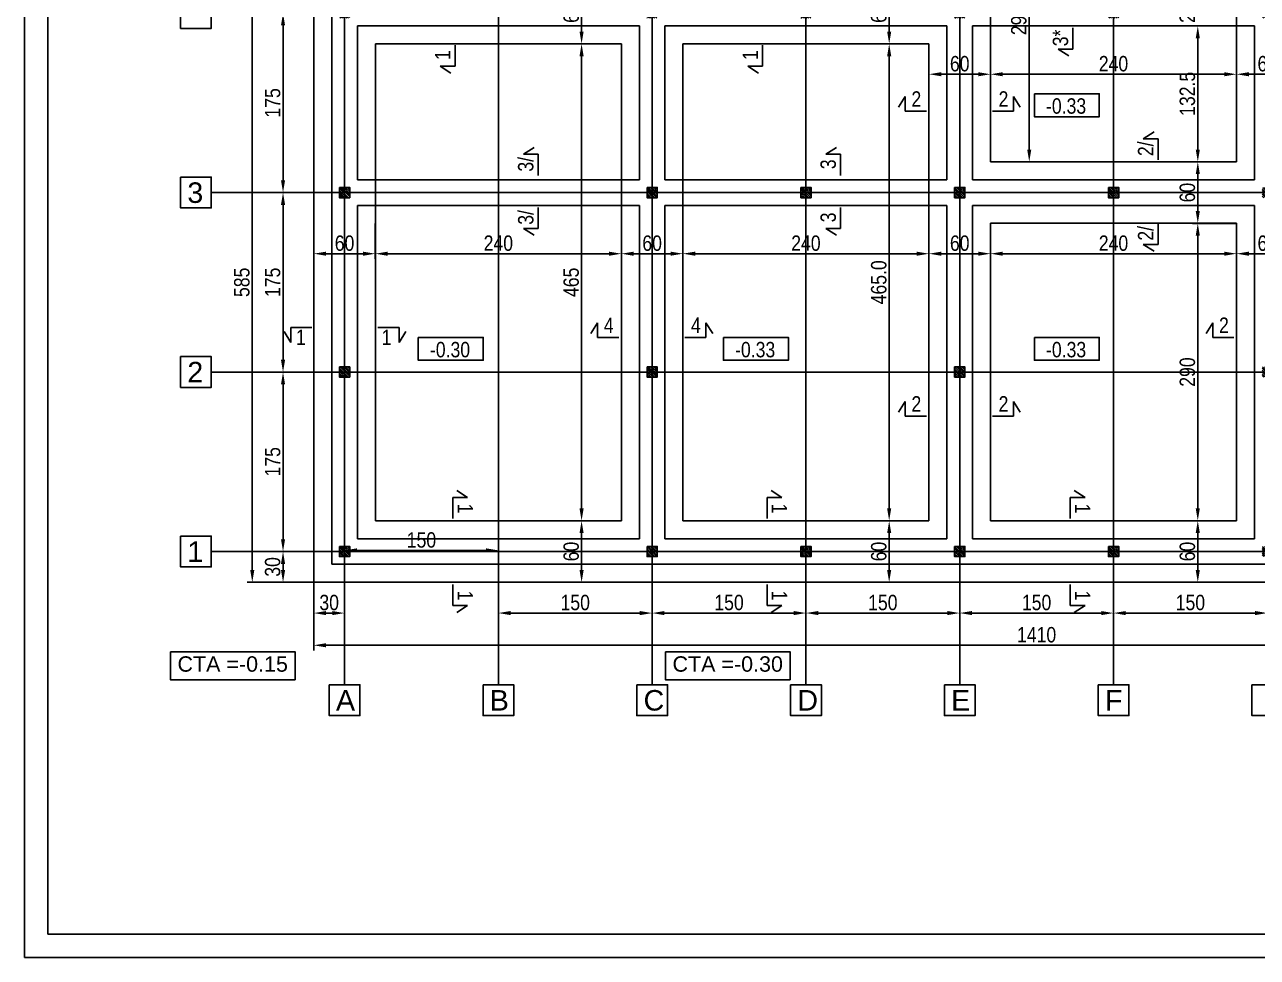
# Model space of a CAD drawing. Header units: millimetres. Extents: x 10453 to 58457, y -15634 to -5634.
# Drawn here: x 43696 to 44898, y -7891 to -6981 of the extents above; entities that cross this region are included whole.
import ezdxf

# ---------------------------------------------------------------- set-up
doc = ezdxf.new("R2010")
doc.units = ezdxf.units.MM
doc.header["$MEASUREMENT"] = 0
doc.layers.get('Defpoints').update_dxf_attribs({"color": 210, "lineweight": 0})
doc.styles.add('1pe200', font='arial.ttf', dxfattribs={"height": 55})
doc.styles.add('NICU', font='ARIALN.TTF')
doc.dimstyles.new('1-50', dxfattribs={"dimtxt": 15, "dimasz": 12, "dimexe": 5, "dimexo": 0, "dimgap": 2.5, "dimtad": 1, "dimdec": 0, "dimzin": 1, "dimdsep": 46, "dimtxsty": 'NICU', "dimcen": 2.5, "dimclrd": 256, "dimclre": 256, "dimclrt": 256, "dimadec": 0, "dimazin": 0, "dimtfac": 1, "dimtdec": 0, "dimtofl": 0, "dimtmove": 1, "dimatfit": 3, "dimfxl": 5, "dimtolj": 1, "dimtzin": 3, "dimlwd": -1, "dimlwe": -1, "dimarcsym": 0})

# ---------------------------------------------------------------- blocks, each defined once
blk = doc.blocks.new('*D53')
at = {"ltscale": 10, "transparency": 16777216}
for p, q in [((43978, -7525), (43978, -7560)), ((44008, -7525), (44008, -7560)), ((43990, -7555), (43996, -7555))]:
    blk.add_line(p, q, dxfattribs=at)
for points in [[(43990, -7553), (43990, -7557), (43978, -7555)], [(43996, -7553), (43996, -7557), (44008, -7555)]]:
    blk.add_solid(points, dxfattribs=at)
at = {"layer": 'Defpoints', "color": 0, "ltscale": 10, "transparency": 16777216}
for p in [(43978, -7525), (44008, -7525), (44008, -7555)]:
    blk.add_point(p, dxfattribs=at)
at = {"ltscale": 10, "transparency": 16777216, "insert": (43993, -7544.8), "char_height": 15, "attachment_point": 5, "style": 'NICU'}
blk.add_mtext('\\A1;30', dxfattribs=at)
blk = doc.blocks.new('*D54')
at = {"ltscale": 10, "transparency": 16777216}
for p, q in [((44008, -7463.9), (44008, -7498.9)), ((44158, -7525), (44158, -7488.9)), ((44020, -7493.9), (44146, -7493.9))]:
    blk.add_line(p, q, dxfattribs=at)
for points in [[(44020, -7491.9), (44020, -7495.9), (44008, -7493.9)], [(44146, -7491.9), (44146, -7495.9), (44158, -7493.9)]]:
    blk.add_solid(points, dxfattribs=at)
at = {"layer": 'Defpoints', "color": 0, "ltscale": 10, "transparency": 16777216}
for p in [(44008, -7463.9), (44158, -7493.9), (44158, -7525)]:
    blk.add_point(p, dxfattribs=at)
at = {"ltscale": 10, "transparency": 16777216, "insert": (44083, -7483.8), "char_height": 15, "attachment_point": 5, "style": 'NICU'}
blk.add_mtext('\\A1;150', dxfattribs=at)
blk = doc.blocks.new('*D55')
at = {"ltscale": 10, "transparency": 16777216}
for p, q in [((44158, -7525), (44158, -7560)), ((44308, -7525), (44308, -7560)), ((44170, -7555), (44296, -7555))]:
    blk.add_line(p, q, dxfattribs=at)
for points in [[(44170, -7553), (44170, -7557), (44158, -7555)], [(44296, -7553), (44296, -7557), (44308, -7555)]]:
    blk.add_solid(points, dxfattribs=at)
at = {"layer": 'Defpoints', "color": 0, "ltscale": 10, "transparency": 16777216}
for p in [(44158, -7525), (44308, -7525), (44308, -7555)]:
    blk.add_point(p, dxfattribs=at)
at = {"ltscale": 10, "transparency": 16777216, "insert": (44233, -7544.8), "char_height": 15, "attachment_point": 5, "style": 'NICU'}
blk.add_mtext('\\A1;150', dxfattribs=at)
blk = doc.blocks.new('*D56')
at = {"ltscale": 10, "transparency": 16777216}
for p, q in [((44308, -7525), (44308, -7560)), ((44458, -7525), (44458, -7560)), ((44320, -7555), (44446, -7555))]:
    blk.add_line(p, q, dxfattribs=at)
for points in [[(44320, -7553), (44320, -7557), (44308, -7555)], [(44446, -7553), (44446, -7557), (44458, -7555)]]:
    blk.add_solid(points, dxfattribs=at)
at = {"layer": 'Defpoints', "color": 0, "ltscale": 10, "transparency": 16777216}
for p in [(44308, -7525), (44458, -7525), (44458, -7555)]:
    blk.add_point(p, dxfattribs=at)
at = {"ltscale": 10, "transparency": 16777216, "insert": (44383, -7544.8), "char_height": 15, "attachment_point": 5, "style": 'NICU'}
blk.add_mtext('\\A1;150', dxfattribs=at)
blk = doc.blocks.new('*D57')
at = {"ltscale": 10, "transparency": 16777216}
for p, q in [((44458, -7525), (44458, -7560)), ((44608, -7525), (44608, -7560)), ((44470, -7555), (44596, -7555))]:
    blk.add_line(p, q, dxfattribs=at)
for points in [[(44470, -7553), (44470, -7557), (44458, -7555)], [(44596, -7553), (44596, -7557), (44608, -7555)]]:
    blk.add_solid(points, dxfattribs=at)
at = {"layer": 'Defpoints', "color": 0, "ltscale": 10, "transparency": 16777216}
for p in [(44458, -7525), (44608, -7525), (44608, -7555)]:
    blk.add_point(p, dxfattribs=at)
at = {"ltscale": 10, "transparency": 16777216, "insert": (44533, -7544.8), "char_height": 15, "attachment_point": 5, "style": 'NICU'}
blk.add_mtext('\\A1;150', dxfattribs=at)
blk = doc.blocks.new('*D58')
at = {"ltscale": 10, "transparency": 16777216}
for p, q in [((44608, -7525), (44608, -7560)), ((44758, -7525), (44758, -7560)), ((44620, -7555), (44746, -7555))]:
    blk.add_line(p, q, dxfattribs=at)
for points in [[(44620, -7553), (44620, -7557), (44608, -7555)], [(44746, -7553), (44746, -7557), (44758, -7555)]]:
    blk.add_solid(points, dxfattribs=at)
at = {"layer": 'Defpoints', "color": 0, "ltscale": 10, "transparency": 16777216}
for p in [(44608, -7525), (44758, -7525), (44758, -7555)]:
    blk.add_point(p, dxfattribs=at)
at = {"ltscale": 10, "transparency": 16777216, "insert": (44683, -7544.8), "char_height": 15, "attachment_point": 5, "style": 'NICU'}
blk.add_mtext('\\A1;150', dxfattribs=at)
blk = doc.blocks.new('*D59')
at = {"ltscale": 10, "transparency": 16777216}
for p, q in [((44758, -7525), (44758, -7560)), ((44908, -7525), (44908, -7560)), ((44770, -7555), (44896, -7555))]:
    blk.add_line(p, q, dxfattribs=at)
for points in [[(44770, -7553), (44770, -7557), (44758, -7555)], [(44896, -7553), (44896, -7557), (44908, -7555)]]:
    blk.add_solid(points, dxfattribs=at)
at = {"layer": 'Defpoints', "color": 0, "ltscale": 10, "transparency": 16777216}
for p in [(44758, -7525), (44908, -7525), (44908, -7555)]:
    blk.add_point(p, dxfattribs=at)
at = {"ltscale": 10, "transparency": 16777216, "insert": (44833, -7544.8), "char_height": 15, "attachment_point": 5, "style": 'NICU'}
blk.add_mtext('\\A1;150', dxfattribs=at)
blk = doc.blocks.new('*D64')
at = {"ltscale": 10, "transparency": 16777216}
for p, q in [((43978, -7525), (43978, -7591.4)), ((45388, -7525), (45388, -7591.4)), ((43990, -7586.4), (45376, -7586.4))]:
    blk.add_line(p, q, dxfattribs=at)
for points in [[(43990, -7584.4), (43990, -7588.4), (43978, -7586.4)], [(45376, -7584.4), (45376, -7588.4), (45388, -7586.4)]]:
    blk.add_solid(points, dxfattribs=at)
at = {"layer": 'Defpoints', "color": 0, "ltscale": 10, "transparency": 16777216}
for p in [(43978, -7525), (45388, -7525), (45388, -7586.4)]:
    blk.add_point(p, dxfattribs=at)
at = {"ltscale": 10, "transparency": 16777216, "insert": (44683, -7576.2), "char_height": 15, "attachment_point": 5, "style": 'NICU'}
blk.add_mtext('\\A1;1410', dxfattribs=at)
blk = doc.blocks.new('*D85')
at = {"ltscale": 10, "transparency": 16777216}
for p, q in [((44004.9, -7495), (43943, -7495)), ((43948, -7513), (43948, -7507)), ((43978, -7525), (43943, -7525))]:
    blk.add_line(p, q, dxfattribs=at)
for points in [[(43946, -7507), (43950, -7507), (43948, -7495)], [(43946, -7513), (43950, -7513), (43948, -7525)]]:
    blk.add_solid(points, dxfattribs=at)
at = {"layer": 'Defpoints', "color": 0, "ltscale": 10, "transparency": 16777216}
for p in [(43948, -7495), (44004.9, -7495), (43978, -7525)]:
    blk.add_point(p, dxfattribs=at)
at = {"ltscale": 10, "transparency": 16777216, "insert": (43937.9, -7510), "char_height": 15, "attachment_point": 5, "rotation": 90, "style": 'NICU'}
blk.add_mtext('\\A1;30', dxfattribs=at)
blk = doc.blocks.new('*D86')
at = {"ltscale": 10, "transparency": 16777216}
for p, q in [((43978, -7320), (43943, -7320)), ((43948, -7483), (43948, -7332)), ((44004.9, -7495), (43943, -7495))]:
    blk.add_line(p, q, dxfattribs=at)
for points in [[(43946, -7332), (43950, -7332), (43948, -7320)], [(43946, -7483), (43950, -7483), (43948, -7495)]]:
    blk.add_solid(points, dxfattribs=at)
at = {"layer": 'Defpoints', "color": 0, "ltscale": 10, "transparency": 16777216}
for p in [(43948, -7320), (43978, -7320), (44004.9, -7495)]:
    blk.add_point(p, dxfattribs=at)
at = {"ltscale": 10, "transparency": 16777216, "insert": (43937.9, -7407.5), "char_height": 15, "attachment_point": 5, "rotation": 90, "style": 'NICU'}
blk.add_mtext('\\A1;175', dxfattribs=at)
blk = doc.blocks.new('*D87')
at = {"ltscale": 10, "transparency": 16777216}
for p, q in [((43978, -7145), (43943, -7145)), ((43948, -7308), (43948, -7157)), ((43978, -7320), (43943, -7320))]:
    blk.add_line(p, q, dxfattribs=at)
for points in [[(43946, -7157), (43950, -7157), (43948, -7145)], [(43946, -7308), (43950, -7308), (43948, -7320)]]:
    blk.add_solid(points, dxfattribs=at)
at = {"layer": 'Defpoints', "color": 0, "ltscale": 10, "transparency": 16777216}
for p in [(43948, -7145), (43978, -7145), (43978, -7320)]:
    blk.add_point(p, dxfattribs=at)
at = {"ltscale": 10, "transparency": 16777216, "insert": (43937.9, -7232.5), "char_height": 15, "attachment_point": 5, "rotation": 90, "style": 'NICU'}
blk.add_mtext('\\A1;175', dxfattribs=at)
blk = doc.blocks.new('*D88')
at = {"ltscale": 10, "transparency": 16777216}
for p, q in [((43978, -6970), (43943, -6970)), ((43948, -7133), (43948, -6982)), ((43978, -7145), (43943, -7145))]:
    blk.add_line(p, q, dxfattribs=at)
for points in [[(43946, -6982), (43950, -6982), (43948, -6970)], [(43946, -7133), (43950, -7133), (43948, -7145)]]:
    blk.add_solid(points, dxfattribs=at)
at = {"layer": 'Defpoints', "color": 0, "ltscale": 10, "transparency": 16777216}
for p in [(43948, -6970), (43978, -6970), (43978, -7145)]:
    blk.add_point(p, dxfattribs=at)
at = {"ltscale": 10, "transparency": 16777216, "insert": (43937.9, -7057.5), "char_height": 15, "attachment_point": 5, "rotation": 90, "style": 'NICU'}
blk.add_mtext('\\A1;175', dxfattribs=at)
blk = doc.blocks.new('*D90')
at = {"ltscale": 10, "transparency": 16777216}
for p, q in [((43978, -6940), (43913, -6940)), ((43918, -7513), (43918, -6952)), ((43978, -7525), (43913, -7525))]:
    blk.add_line(p, q, dxfattribs=at)
for points in [[(43916, -6952), (43920, -6952), (43918, -6940)], [(43916, -7513), (43920, -7513), (43918, -7525)]]:
    blk.add_solid(points, dxfattribs=at)
at = {"layer": 'Defpoints', "color": 0, "ltscale": 10, "transparency": 16777216}
for p in [(43918, -6940), (43978, -6940), (43978, -7525)]:
    blk.add_point(p, dxfattribs=at)
at = {"ltscale": 10, "transparency": 16777216, "insert": (43907.9, -7232.5), "char_height": 15, "attachment_point": 5, "rotation": 90, "style": 'NICU'}
blk.add_mtext('\\A1;585', dxfattribs=at)
blk = doc.blocks.new('*D93')
at = {"ltscale": 10, "transparency": 16777216}
for p, q in [((44578, -7000), (44578, -7034.6)), ((44638, -7000), (44638, -7034.6)), ((44590, -7029.6), (44626, -7029.6))]:
    blk.add_line(p, q, dxfattribs=at)
for points in [[(44590, -7027.6), (44590, -7031.6), (44578, -7029.6)], [(44626, -7027.6), (44626, -7031.6), (44638, -7029.6)]]:
    blk.add_solid(points, dxfattribs=at)
at = {"layer": 'Defpoints', "color": 0, "ltscale": 10, "transparency": 16777216}
for p in [(44578, -7000), (44638, -7000), (44638, -7029.6)]:
    blk.add_point(p, dxfattribs=at)
at = {"ltscale": 10, "transparency": 16777216, "insert": (44608, -7019.4), "char_height": 15, "attachment_point": 5, "style": 'NICU'}
blk.add_mtext('\\A1;60', dxfattribs=at)
blk = doc.blocks.new('*D94')
at = {"ltscale": 10, "transparency": 16777216}
for p, q in [((44638, -7000), (44638, -7034.6)), ((44878, -7000), (44878, -7034.6)), ((44650, -7029.6), (44866, -7029.6))]:
    blk.add_line(p, q, dxfattribs=at)
for points in [[(44650, -7027.6), (44650, -7031.6), (44638, -7029.6)], [(44866, -7027.6), (44866, -7031.6), (44878, -7029.6)]]:
    blk.add_solid(points, dxfattribs=at)
at = {"layer": 'Defpoints', "color": 0, "ltscale": 10, "transparency": 16777216}
for p in [(44638, -7000), (44878, -7000), (44878, -7029.6)]:
    blk.add_point(p, dxfattribs=at)
at = {"ltscale": 10, "transparency": 16777216, "insert": (44758, -7019.4), "char_height": 15, "attachment_point": 5, "style": 'NICU'}
blk.add_mtext('\\A1;240', dxfattribs=at)
blk = doc.blocks.new('*D95')
at = {"ltscale": 10, "transparency": 16777216}
for p, q in [((44878, -7000), (44878, -7034.6)), ((44938, -7000), (44938, -7034.6)), ((44890, -7029.6), (44926, -7029.6))]:
    blk.add_line(p, q, dxfattribs=at)
for points in [[(44890, -7027.6), (44890, -7031.6), (44878, -7029.6)], [(44926, -7027.6), (44926, -7031.6), (44938, -7029.6)]]:
    blk.add_solid(points, dxfattribs=at)
at = {"layer": 'Defpoints', "color": 0, "ltscale": 10, "transparency": 16777216}
for p in [(44878, -7000), (44938, -7000), (44938, -7029.6)]:
    blk.add_point(p, dxfattribs=at)
at = {"ltscale": 10, "transparency": 16777216, "insert": (44908, -7019.4), "char_height": 15, "attachment_point": 5, "style": 'NICU'}
blk.add_mtext('\\A1;60', dxfattribs=at)
blk = doc.blocks.new('*D97')
at = {"ltscale": 10, "transparency": 16777216}
for p, q in [((44038, -7175), (44038, -7209.6)), ((44278, -7175), (44278, -7209.6)), ((44050, -7204.6), (44266, -7204.6))]:
    blk.add_line(p, q, dxfattribs=at)
for points in [[(44050, -7202.6), (44050, -7206.6), (44038, -7204.6)], [(44266, -7202.6), (44266, -7206.6), (44278, -7204.6)]]:
    blk.add_solid(points, dxfattribs=at)
at = {"layer": 'Defpoints', "color": 0, "ltscale": 10, "transparency": 16777216}
for p in [(44038, -7175), (44278, -7175), (44278, -7204.6)]:
    blk.add_point(p, dxfattribs=at)
at = {"ltscale": 10, "transparency": 16777216, "insert": (44158, -7194.4), "char_height": 15, "attachment_point": 5, "style": 'NICU'}
blk.add_mtext('\\A1;240', dxfattribs=at)
blk = doc.blocks.new('*D98')
at = {"ltscale": 10, "transparency": 16777216}
for p, q in [((44278, -7175), (44278, -7209.6)), ((44338, -7175), (44338, -7209.6)), ((44290, -7204.6), (44326, -7204.6))]:
    blk.add_line(p, q, dxfattribs=at)
for points in [[(44290, -7202.6), (44290, -7206.6), (44278, -7204.6)], [(44326, -7202.6), (44326, -7206.6), (44338, -7204.6)]]:
    blk.add_solid(points, dxfattribs=at)
at = {"layer": 'Defpoints', "color": 0, "ltscale": 10, "transparency": 16777216}
for p in [(44278, -7175), (44338, -7175), (44338, -7204.6)]:
    blk.add_point(p, dxfattribs=at)
at = {"ltscale": 10, "transparency": 16777216, "insert": (44308, -7194.4), "char_height": 15, "attachment_point": 5, "style": 'NICU'}
blk.add_mtext('\\A1;60', dxfattribs=at)
blk = doc.blocks.new('*D99')
at = {"ltscale": 10, "transparency": 16777216}
for p, q in [((44338, -7175), (44338, -7209.6)), ((44578, -7175), (44578, -7209.6)), ((44350, -7204.6), (44566, -7204.6))]:
    blk.add_line(p, q, dxfattribs=at)
for points in [[(44350, -7202.6), (44350, -7206.6), (44338, -7204.6)], [(44566, -7202.6), (44566, -7206.6), (44578, -7204.6)]]:
    blk.add_solid(points, dxfattribs=at)
at = {"layer": 'Defpoints', "color": 0, "ltscale": 10, "transparency": 16777216}
for p in [(44338, -7175), (44578, -7175), (44578, -7204.6)]:
    blk.add_point(p, dxfattribs=at)
at = {"ltscale": 10, "transparency": 16777216, "insert": (44458, -7194.4), "char_height": 15, "attachment_point": 5, "style": 'NICU'}
blk.add_mtext('\\A1;240', dxfattribs=at)
blk = doc.blocks.new('*D100')
at = {"ltscale": 10, "transparency": 16777216}
for p, q in [((44578, -7175), (44578, -7209.6)), ((44638, -7175), (44638, -7209.6)), ((44590, -7204.6), (44626, -7204.6))]:
    blk.add_line(p, q, dxfattribs=at)
for points in [[(44590, -7202.6), (44590, -7206.6), (44578, -7204.6)], [(44626, -7202.6), (44626, -7206.6), (44638, -7204.6)]]:
    blk.add_solid(points, dxfattribs=at)
at = {"layer": 'Defpoints', "color": 0, "ltscale": 10, "transparency": 16777216}
for p in [(44578, -7175), (44638, -7175), (44638, -7204.6)]:
    blk.add_point(p, dxfattribs=at)
at = {"ltscale": 10, "transparency": 16777216, "insert": (44608, -7194.4), "char_height": 15, "attachment_point": 5, "style": 'NICU'}
blk.add_mtext('\\A1;60', dxfattribs=at)
blk = doc.blocks.new('*D101')
at = {"ltscale": 10, "transparency": 16777216}
for p, q in [((44638, -7175), (44638, -7209.6)), ((44878, -7175), (44878, -7209.6)), ((44650, -7204.6), (44866, -7204.6))]:
    blk.add_line(p, q, dxfattribs=at)
for points in [[(44650, -7202.6), (44650, -7206.6), (44638, -7204.6)], [(44866, -7202.6), (44866, -7206.6), (44878, -7204.6)]]:
    blk.add_solid(points, dxfattribs=at)
at = {"layer": 'Defpoints', "color": 0, "ltscale": 10, "transparency": 16777216}
for p in [(44638, -7175), (44878, -7175), (44878, -7204.6)]:
    blk.add_point(p, dxfattribs=at)
at = {"ltscale": 10, "transparency": 16777216, "insert": (44758, -7194.4), "char_height": 15, "attachment_point": 5, "style": 'NICU'}
blk.add_mtext('\\A1;240', dxfattribs=at)
blk = doc.blocks.new('*D102')
at = {"ltscale": 10, "transparency": 16777216}
for p, q in [((44878, -7175), (44878, -7209.6)), ((44938, -7175), (44938, -7209.6)), ((44890, -7204.6), (44926, -7204.6))]:
    blk.add_line(p, q, dxfattribs=at)
for points in [[(44890, -7202.6), (44890, -7206.6), (44878, -7204.6)], [(44926, -7202.6), (44926, -7206.6), (44938, -7204.6)]]:
    blk.add_solid(points, dxfattribs=at)
at = {"layer": 'Defpoints', "color": 0, "ltscale": 10, "transparency": 16777216}
for p in [(44878, -7175), (44938, -7175), (44938, -7204.6)]:
    blk.add_point(p, dxfattribs=at)
at = {"ltscale": 10, "transparency": 16777216, "insert": (44908, -7194.4), "char_height": 15, "attachment_point": 5, "style": 'NICU'}
blk.add_mtext('\\A1;60', dxfattribs=at)
blk = doc.blocks.new('*D113')
at = {"ltscale": 10, "transparency": 16777216}
for p, q in [((44878, -7175), (44835.2, -7175)), ((44840.2, -7453), (44840.2, -7187)), ((44878, -7465), (44835.2, -7465))]:
    blk.add_line(p, q, dxfattribs=at)
for points in [[(44838.2, -7187), (44842.2, -7187), (44840.2, -7175)], [(44838.2, -7453), (44842.2, -7453), (44840.2, -7465)]]:
    blk.add_solid(points, dxfattribs=at)
at = {"layer": 'Defpoints', "color": 0, "ltscale": 10, "transparency": 16777216}
for p in [(44840.2, -7175), (44878, -7175), (44878, -7465)]:
    blk.add_point(p, dxfattribs=at)
at = {"ltscale": 10, "transparency": 16777216, "insert": (44830.1, -7320), "char_height": 15, "attachment_point": 5, "rotation": 90, "style": 'NICU'}
blk.add_mtext('\\A1;290', dxfattribs=at)
blk = doc.blocks.new('*D114')
at = {"ltscale": 10, "transparency": 16777216}
for p, q in [((44878, -7115), (44835.2, -7115)), ((44840.2, -7163), (44840.2, -7127)), ((44878, -7175), (44835.2, -7175))]:
    blk.add_line(p, q, dxfattribs=at)
for points in [[(44838.2, -7127), (44842.2, -7127), (44840.2, -7115)], [(44838.2, -7163), (44842.2, -7163), (44840.2, -7175)]]:
    blk.add_solid(points, dxfattribs=at)
at = {"layer": 'Defpoints', "color": 0, "ltscale": 10, "transparency": 16777216}
for p in [(44840.2, -7115), (44878, -7115), (44878, -7175)]:
    blk.add_point(p, dxfattribs=at)
at = {"ltscale": 10, "transparency": 16777216, "insert": (44830.1, -7145), "char_height": 15, "attachment_point": 5, "rotation": 90, "style": 'NICU'}
blk.add_mtext('\\A1;60', dxfattribs=at)
blk = doc.blocks.new('*D117')
at = {"ltscale": 10, "transparency": 16777216}
for p, q in [((44878, -7465), (44835.2, -7465)), ((44840.2, -7477), (44840.2, -7513)), ((44878, -7525), (44835.2, -7525))]:
    blk.add_line(p, q, dxfattribs=at)
for points in [[(44838.2, -7477), (44842.2, -7477), (44840.2, -7465)], [(44838.2, -7513), (44842.2, -7513), (44840.2, -7525)]]:
    blk.add_solid(points, dxfattribs=at)
at = {"layer": 'Defpoints', "color": 0, "ltscale": 10, "transparency": 16777216}
for p in [(44878, -7465), (44840.2, -7525), (44878, -7525)]:
    blk.add_point(p, dxfattribs=at)
at = {"ltscale": 10, "transparency": 16777216, "insert": (44830.1, -7495), "char_height": 15, "attachment_point": 5, "rotation": 90, "style": 'NICU'}
blk.add_mtext('\\A1;60', dxfattribs=at)
blk = doc.blocks.new('*D118')
at = {"ltscale": 10, "transparency": 16777216}
for p, q in [((44578, -7000), (44534.2, -7000)), ((44539.2, -7453), (44539.2, -7012)), ((44578, -7465), (44534.2, -7465))]:
    blk.add_line(p, q, dxfattribs=at)
for points in [[(44537.2, -7012), (44541.2, -7012), (44539.2, -7000)], [(44537.2, -7453), (44541.2, -7453), (44539.2, -7465)]]:
    blk.add_solid(points, dxfattribs=at)
at = {"layer": 'Defpoints', "color": 0, "ltscale": 10, "transparency": 16777216}
for p in [(44539.2, -7000), (44578, -7000), (44578, -7465)]:
    blk.add_point(p, dxfattribs=at)
at = {"ltscale": 10, "transparency": 16777216, "insert": (44529.1, -7232.5), "char_height": 15, "attachment_point": 5, "rotation": 90, "style": 'NICU'}
blk.add_mtext('\\A1;465.0', dxfattribs=at)
blk = doc.blocks.new('*D119')
at = {"ltscale": 10, "transparency": 16777216}
for p, q in [((44578, -6940), (44534.2, -6940)), ((44539.2, -6988), (44539.2, -6952)), ((44578, -7000), (44534.2, -7000))]:
    blk.add_line(p, q, dxfattribs=at)
for points in [[(44537.2, -6952), (44541.2, -6952), (44539.2, -6940)], [(44537.2, -6988), (44541.2, -6988), (44539.2, -7000)]]:
    blk.add_solid(points, dxfattribs=at)
at = {"layer": 'Defpoints', "color": 0, "ltscale": 10, "transparency": 16777216}
for p in [(44539.2, -6940), (44578, -6940), (44578, -7000)]:
    blk.add_point(p, dxfattribs=at)
at = {"ltscale": 10, "transparency": 16777216, "insert": (44529.1, -6970), "char_height": 15, "attachment_point": 5, "rotation": 90, "style": 'NICU'}
blk.add_mtext('\\A1;60', dxfattribs=at)
blk = doc.blocks.new('*D120')
at = {"ltscale": 10, "transparency": 16777216}
for p, q in [((44278, -7000), (44234.2, -7000)), ((44239.2, -7453), (44239.2, -7012)), ((44278, -7465), (44234.2, -7465))]:
    blk.add_line(p, q, dxfattribs=at)
for points in [[(44237.2, -7012), (44241.2, -7012), (44239.2, -7000)], [(44237.2, -7453), (44241.2, -7453), (44239.2, -7465)]]:
    blk.add_solid(points, dxfattribs=at)
at = {"layer": 'Defpoints', "color": 0, "ltscale": 10, "transparency": 16777216}
for p in [(44239.2, -7000), (44278, -7000), (44278, -7465)]:
    blk.add_point(p, dxfattribs=at)
at = {"ltscale": 10, "transparency": 16777216, "insert": (44229.1, -7232.5), "char_height": 15, "attachment_point": 5, "rotation": 90, "style": 'NICU'}
blk.add_mtext('\\A1;465', dxfattribs=at)
blk = doc.blocks.new('*D121')
at = {"ltscale": 10, "transparency": 16777216}
for p, q in [((44308, -6940), (44234.2, -6940)), ((44239.2, -6988), (44239.2, -6952)), ((44278, -7000), (44234.2, -7000))]:
    blk.add_line(p, q, dxfattribs=at)
for points in [[(44237.2, -6952), (44241.2, -6952), (44239.2, -6940)], [(44237.2, -6988), (44241.2, -6988), (44239.2, -7000)]]:
    blk.add_solid(points, dxfattribs=at)
at = {"layer": 'Defpoints', "color": 0, "ltscale": 10, "transparency": 16777216}
for p in [(44239.2, -6940), (44308, -6940), (44278, -7000)]:
    blk.add_point(p, dxfattribs=at)
at = {"ltscale": 10, "transparency": 16777216, "insert": (44229.1, -6970), "char_height": 15, "attachment_point": 5, "rotation": 90, "style": 'NICU'}
blk.add_mtext('\\A1;60', dxfattribs=at)
blk = doc.blocks.new('*D122')
at = {"ltscale": 10, "transparency": 16777216}
for p, q in [((43978, -7175), (43978, -7209.6)), ((44038, -7175), (44038, -7209.6)), ((43990, -7204.6), (44026, -7204.6))]:
    blk.add_line(p, q, dxfattribs=at)
for points in [[(43990, -7202.6), (43990, -7206.6), (43978, -7204.6)], [(44026, -7202.6), (44026, -7206.6), (44038, -7204.6)]]:
    blk.add_solid(points, dxfattribs=at)
at = {"layer": 'Defpoints', "color": 0, "ltscale": 10, "transparency": 16777216}
for p in [(43978, -7175), (44038, -7175), (44038, -7204.6)]:
    blk.add_point(p, dxfattribs=at)
at = {"ltscale": 10, "transparency": 16777216, "insert": (44008, -7194.4), "char_height": 15, "attachment_point": 5, "style": 'NICU'}
blk.add_mtext('\\A1;60', dxfattribs=at)
blk = doc.blocks.new('*D420')
at = {"ltscale": 10, "transparency": 16777216}
for p, q in [((44840.2, -6945.5), (44840.2, -6933.5)), ((44895.5, -6957.5), (44835.2, -6957.5)), ((44895.5, -6982.5), (44835.2, -6982.5)), ((44840.2, -6994.5), (44840.2, -7006.5))]:
    blk.add_line(p, q, dxfattribs=at)
for points in [[(44838.2, -6945.5), (44842.2, -6945.5), (44840.2, -6957.5)], [(44838.2, -6994.5), (44842.2, -6994.5), (44840.2, -6982.5)]]:
    blk.add_solid(points, dxfattribs=at)
at = {"layer": 'Defpoints', "color": 0, "ltscale": 10, "transparency": 16777216}
for p in [(44895.5, -6957.5), (44840.2, -6982.5), (44895.5, -6982.5)]:
    blk.add_point(p, dxfattribs=at)
at = {"ltscale": 10, "transparency": 16777216, "insert": (44830.1, -6970), "char_height": 15, "attachment_point": 5, "rotation": 90, "style": 'NICU'}
blk.add_mtext('\\A1;25', dxfattribs=at)
blk = doc.blocks.new('*D421')
at = {"ltscale": 10, "transparency": 16777216}
for p, q in [((44878, -6982.5), (44835.2, -6982.5)), ((44840.2, -6994.5), (44840.2, -7103)), ((44878, -7115), (44835.2, -7115))]:
    blk.add_line(p, q, dxfattribs=at)
for points in [[(44838.2, -6994.5), (44842.2, -6994.5), (44840.2, -6982.5)], [(44838.2, -7103), (44842.2, -7103), (44840.2, -7115)]]:
    blk.add_solid(points, dxfattribs=at)
at = {"layer": 'Defpoints', "color": 0, "ltscale": 10, "transparency": 16777216}
for p in [(44878, -6982.5), (44840.2, -7115), (44878, -7115)]:
    blk.add_point(p, dxfattribs=at)
at = {"ltscale": 10, "transparency": 16777216, "insert": (44830.1, -7048.7), "char_height": 15, "attachment_point": 5, "rotation": 90, "style": 'NICU'}
blk.add_mtext('\\A1;132.5', dxfattribs=at)
blk = doc.blocks.new('*D426')
at = {"ltscale": 10, "transparency": 16777216}
for p, q in [((44638, -6825), (44680.8, -6825)), ((44675.8, -7103), (44675.8, -6837)), ((44638, -7115), (44680.8, -7115))]:
    blk.add_line(p, q, dxfattribs=at)
for points in [[(44673.8, -6837), (44677.8, -6837), (44675.8, -6825)], [(44673.8, -7103), (44677.8, -7103), (44675.8, -7115)]]:
    blk.add_solid(points, dxfattribs=at)
at = {"layer": 'Defpoints', "color": 0, "ltscale": 10, "transparency": 16777216}
for p in [(44638, -6825), (44675.8, -6825), (44638, -7115)]:
    blk.add_point(p, dxfattribs=at)
at = {"ltscale": 10, "transparency": 16777216, "insert": (44665.7, -6970), "char_height": 15, "attachment_point": 5, "rotation": 90, "style": 'NICU'}
blk.add_mtext('\\A1;290.0', dxfattribs=at)
blk = doc.blocks.new('*D427')
at = {"ltscale": 10, "transparency": 16777216}
for p, q in [((44278, -7465), (44234.2, -7465)), ((44239.2, -7477), (44239.2, -7513)), ((44308, -7525), (44234.2, -7525))]:
    blk.add_line(p, q, dxfattribs=at)
for points in [[(44237.2, -7477), (44241.2, -7477), (44239.2, -7465)], [(44237.2, -7513), (44241.2, -7513), (44239.2, -7525)]]:
    blk.add_solid(points, dxfattribs=at)
at = {"layer": 'Defpoints', "color": 0, "ltscale": 10, "transparency": 16777216}
for p in [(44278, -7465), (44239.2, -7525), (44308, -7525)]:
    blk.add_point(p, dxfattribs=at)
at = {"ltscale": 10, "transparency": 16777216, "insert": (44229.1, -7495), "char_height": 15, "attachment_point": 5, "rotation": 90, "style": 'NICU'}
blk.add_mtext('\\A1;60', dxfattribs=at)
blk = doc.blocks.new('*D428')
at = {"ltscale": 10, "transparency": 16777216}
for p, q in [((44578, -7465), (44534.2, -7465)), ((44539.2, -7477), (44539.2, -7513)), ((44578, -7525), (44534.2, -7525))]:
    blk.add_line(p, q, dxfattribs=at)
for points in [[(44537.2, -7477), (44541.2, -7477), (44539.2, -7465)], [(44537.2, -7513), (44541.2, -7513), (44539.2, -7525)]]:
    blk.add_solid(points, dxfattribs=at)
at = {"layer": 'Defpoints', "color": 0, "ltscale": 10, "transparency": 16777216}
for p in [(44578, -7465), (44539.2, -7525), (44578, -7525)]:
    blk.add_point(p, dxfattribs=at)
at = {"ltscale": 10, "transparency": 16777216, "insert": (44529.1, -7495), "char_height": 15, "attachment_point": 5, "rotation": 90, "style": 'NICU'}
blk.add_mtext('\\A1;60', dxfattribs=at)

msp = doc.modelspace()

# ---------------------------------------------------------------- hatches: boundary and pattern name
at = {"ltscale": 10}
h = msp.add_hatch(dxfattribs=at)
h.set_pattern_fill('ANSI31', color=256, scale=10, angle=90, style=0)
h.set_pattern_definition([(135, (25385.5404, -10199.9321), (-0.88388348, -0.88388348), [])])
h.paths.add_polyline_path([(44003.038, -6964.954), (44013.038, -6964.954), (44013.038, -6974.954), (44003.038, -6974.954)])
h.paths.add_polyline_path([(44003.038, -7139.954), (44013.038, -7139.954), (44013.038, -7149.954), (44003.038, -7149.954)])
h.paths.add_polyline_path([(44003.038, -7314.954), (44013.038, -7314.954), (44013.038, -7324.954), (44003.038, -7324.954)])
h.paths.add_polyline_path([(44003.038, -7489.954), (44013.038, -7489.954), (44013.038, -7499.954), (44003.038, -7499.954)])
h.paths.add_polyline_path([(44303.038, -7489.954), (44313.038, -7489.954), (44313.038, -7499.954), (44303.038, -7499.954)])
h.paths.add_polyline_path([(44303.038, -7314.954), (44313.038, -7314.954), (44313.038, -7324.954), (44303.038, -7324.954)])
h.paths.add_polyline_path([(44303.038, -7139.954), (44313.038, -7139.954), (44313.038, -7149.954), (44303.038, -7149.954)])
h.paths.add_polyline_path([(44303.038, -6964.954), (44313.038, -6964.954), (44313.038, -6974.954), (44303.038, -6974.954)])
h.paths.add_polyline_path([(44453.038, -6964.954), (44463.038, -6964.954), (44463.038, -6974.954), (44453.038, -6974.954)])
h.paths.add_polyline_path([(44453.038, -7139.954), (44463.038, -7139.954), (44463.038, -7149.954), (44453.038, -7149.954)])
h.paths.add_polyline_path([(44453.038, -7489.954), (44463.038, -7489.954), (44463.038, -7499.954), (44453.038, -7499.954)])
h.paths.add_polyline_path([(44603.038, -7489.954), (44613.038, -7489.954), (44613.038, -7499.954), (44603.038, -7499.954)])
h.paths.add_polyline_path([(44603.038, -7314.954), (44613.038, -7314.954), (44613.038, -7324.954), (44603.038, -7324.954)])
h.paths.add_polyline_path([(44603.038, -7139.954), (44613.038, -7139.954), (44613.038, -7149.954), (44603.038, -7149.954)])
h.paths.add_polyline_path([(44603.038, -6964.954), (44613.038, -6964.954), (44613.038, -6974.954), (44603.038, -6974.954)])
h.paths.add_polyline_path([(44753.038, -6964.954), (44763.038, -6964.954), (44763.038, -6974.954), (44753.038, -6974.954)])
h.paths.add_polyline_path([(44753.038, -7139.954), (44763.038, -7139.954), (44763.038, -7149.954), (44753.038, -7149.954)])
h.paths.add_polyline_path([(44753.038, -7489.954), (44763.038, -7489.954), (44763.038, -7499.954), (44753.038, -7499.954)])
h.paths.add_polyline_path([(44903.038, -7489.954), (44913.038, -7489.954), (44913.038, -7499.954), (44903.038, -7499.954)])
h.paths.add_polyline_path([(44903.038, -7314.954), (44913.038, -7314.954), (44913.038, -7324.954), (44903.038, -7324.954)])
h.paths.add_polyline_path([(44903.038, -7139.954), (44913.038, -7139.954), (44913.038, -7149.954), (44903.038, -7149.954)])
h.paths.add_polyline_path([(44903.038, -6964.954), (44913.038, -6964.954), (44913.038, -6974.954), (44903.038, -6974.954)])
h.paths.add_polyline_path([(45053.038, -6964.954), (45063.038, -6964.954), (45063.038, -6974.954), (45053.038, -6974.954)])
h.paths.add_polyline_path([(45053.038, -6789.954), (45063.038, -6789.954), (45063.038, -6799.954), (45053.038, -6799.954)])
h.paths.add_polyline_path([(45053.038, -7139.954), (45063.038, -7139.954), (45063.038, -7149.954), (45053.038, -7149.954)])
h.paths.add_polyline_path([(45053.038, -7489.954), (45063.038, -7489.954), (45063.038, -7499.954), (45053.038, -7499.954)])
h.paths.add_polyline_path([(45203.038, -7489.954), (45213.038, -7489.954), (45213.038, -7499.954), (45203.038, -7499.954)])
h.paths.add_polyline_path([(45353.038, -7489.954), (45363.038, -7489.954), (45363.038, -7499.954), (45353.038, -7499.954)])
h.paths.add_polyline_path([(45353.038, -7314.954), (45363.038, -7314.954), (45363.038, -7324.954), (45353.038, -7324.954)])
h.paths.add_polyline_path([(45203.038, -7139.954), (45213.038, -7139.954), (45213.038, -7149.954), (45203.038, -7149.954)])
h.paths.add_polyline_path([(45353.038, -7139.954), (45363.038, -7139.954), (45363.038, -7149.954), (45353.038, -7149.954)])
h.paths.add_polyline_path([(45353.038, -6964.954), (45363.038, -6964.954), (45363.038, -6974.954), (45353.038, -6974.954)])
h.paths.add_polyline_path([(45203.038, -6789.954), (45213.038, -6789.954), (45213.038, -6799.954), (45203.038, -6799.954)])
h.paths.add_polyline_path([(45353.038, -6789.954), (45363.038, -6789.954), (45363.038, -6799.954), (45353.038, -6799.954)])

# ---------------------------------------------------------------- linework, layer by layer
at = {"ltscale": 2}
for p, q in [((43695.989, -7890.688), (43695.989, -6487.082)), ((45691.19, -7890.688), (43695.989, -7890.688))]:
    msp.add_line(p, q, dxfattribs=at)
at = {"ltscale": 10}
for p, q in [((43718.489, -7868.188), (43718.489, -6509.582)), ((45668.69, -7868.188), (43718.489, -7868.188)), ((45691.19, -7890.688), (43695.989, -7890.688))]:
    msp.add_line(p, q, dxfattribs=at)
for p, q in [((44008.038, -7624.954), (44008.038, -6664.954)), ((44158.038, -7624.954), (44158.038, -6664.954)), ((44308.038, -7624.954), (44308.038, -6664.954)), ((44458.038, -7624.954), (44458.038, -6664.954)), ((44608.038, -7624.954), (44608.038, -6664.954)), ((44758.038, -7624.954), (44758.038, -6664.954)), ((44638.038, -7114.954), (44638.038, -6824.954)), ((44878.038, -7114.954), (44878.038, -6824.954)), ((43978.038, -7524.954), (43978.038, -6939.954)), ((43995.538, -7507.454), (43995.538, -6957.454)), ((44295.538, -6982.454), (44020.538, -6982.454)), ((44020.538, -7132.454), (44020.538, -6982.454)), ((44295.538, -7132.454), (44295.538, -6982.454)), ((44595.538, -6982.454), (44320.538, -6982.454)), ((44320.538, -7132.454), (44320.538, -6982.454)), ((44595.538, -7132.454), (44595.538, -6982.454)), ((44620.538, -7132.454), (44620.538, -6982.454)), ((44895.538, -6982.454), (44620.538, -6982.454)), ((44718.327, -6984.441), (44718.327, -7005.056)), ((44895.538, -7132.454), (44895.538, -6982.454)), ((44038.038, -7464.954), (44038.038, -6999.954)), ((44278.038, -6999.954), (44038.038, -6999.954)), ((44115.731, -7001.209), (44115.731, -7021.823)), ((44278.038, -7464.954), (44278.038, -6999.954)), ((44338.038, -7464.954), (44338.038, -6999.954)), ((44578.038, -6999.954), (44338.038, -6999.954)), ((44415.731, -7001.209), (44415.731, -7021.823)), ((44578.038, -7464.954), (44578.038, -6999.954)), ((44718.327, -7005.056), (44703.925, -7005.056)), ((44703.925, -7005.056), (44714.42, -7011.671)), ((44115.731, -7021.823), (44101.329, -7021.823)), ((44101.329, -7021.823), (44111.824, -7028.439)), ((44415.731, -7021.823), (44401.329, -7021.823)), ((44401.329, -7021.823), (44411.824, -7028.439)), ((44554.862, -7051.364), (44548.246, -7061.859)), ((44554.862, -7065.766), (44554.862, -7051.364)), ((44660.456, -7065.766), (44660.456, -7051.364)), ((44660.456, -7051.364), (44667.072, -7061.859)), ((44575.477, -7065.766), (44554.862, -7065.766)), ((44660.456, -7065.766), (44639.842, -7065.766)), ((44787.035, -7092.511), (44797.529, -7085.895)), ((44801.437, -7092.511), (44787.035, -7092.511)), ((44801.437, -7092.511), (44801.437, -7113.126)), ((44182.413, -7107.639), (44192.908, -7101.023)), ((44477.413, -7107.639), (44487.908, -7101.023)), ((44196.815, -7107.639), (44182.413, -7107.639)), ((44196.815, -7107.639), (44196.815, -7128.253)), ((44491.815, -7107.639), (44477.413, -7107.639)), ((44491.815, -7107.639), (44491.815, -7128.253)), ((44878.038, -7114.954), (44638.038, -7114.954)), ((44295.538, -7132.454), (44020.538, -7132.454)), ((44595.538, -7132.454), (44320.538, -7132.454)), ((44895.538, -7132.454), (44620.538, -7132.454)), ((45488.038, -7144.954), (43878.038, -7144.954)), ((44020.538, -7482.454), (44020.538, -7157.454)), ((44295.538, -7157.454), (44020.538, -7157.454)), ((44196.815, -7159.441), (44196.815, -7180.056)), ((44295.538, -7482.454), (44295.538, -7157.454)), ((44320.538, -7482.454), (44320.538, -7157.454)), ((44595.538, -7157.454), (44320.538, -7157.454)), ((44491.815, -7159.441), (44491.815, -7180.056)), ((44595.538, -7482.454), (44595.538, -7157.454)), ((44620.538, -7482.454), (44620.538, -7157.454)), ((44895.538, -7157.454), (44620.538, -7157.454)), ((44895.538, -7482.454), (44895.538, -7157.454)), ((44638.038, -7464.954), (44638.038, -7174.954)), ((44878.038, -7174.954), (44638.038, -7174.954)), ((44801.437, -7174.954), (44801.437, -7195.569)), ((44878.038, -7464.954), (44878.038, -7174.954)), ((44196.815, -7180.056), (44182.413, -7180.056)), ((44182.413, -7180.056), (44192.908, -7186.671)), ((44491.815, -7180.056), (44477.413, -7180.056)), ((44477.413, -7180.056), (44487.908, -7186.671)), ((44801.437, -7195.569), (44787.035, -7195.569)), ((44787.035, -7195.569), (44797.529, -7202.185)), ((44254.862, -7271.92), (44248.246, -7282.415)), ((44254.862, -7286.322), (44254.862, -7271.92)), ((44360.456, -7286.322), (44360.456, -7271.92)), ((44360.456, -7271.92), (44367.072, -7282.415)), ((44854.862, -7271.92), (44848.246, -7282.415)), ((44854.862, -7286.322), (44854.862, -7271.92)), ((43955.619, -7291.094), (43949.004, -7280.599)), ((43955.619, -7276.692), (43976.234, -7276.692)), ((43955.619, -7276.692), (43955.619, -7291.094)), ((44040.599, -7276.692), (44061.213, -7276.692)), ((44061.213, -7276.692), (44061.213, -7291.094)), ((44061.213, -7291.094), (44067.829, -7280.599)), ((44275.477, -7286.322), (44254.862, -7286.322)), ((44360.456, -7286.322), (44339.842, -7286.322)), ((44875.477, -7286.322), (44854.862, -7286.322)), ((45488.038, -7319.954), (43878.038, -7319.954)), ((44554.862, -7348.618), (44548.246, -7359.112)), ((44554.862, -7363.02), (44554.862, -7348.618)), ((44660.456, -7363.02), (44660.456, -7348.618)), ((44660.456, -7348.618), (44667.072, -7359.112)), ((44575.477, -7363.02), (44554.862, -7363.02)), ((44660.456, -7363.02), (44639.842, -7363.02)), ((44113.676, -7462.772), (44113.676, -7442.157)), ((44113.676, -7442.157), (44128.078, -7442.157)), ((44128.078, -7442.157), (44117.584, -7435.542)), ((44420.197, -7462.772), (44420.197, -7442.157)), ((44420.197, -7442.157), (44434.599, -7442.157)), ((44434.599, -7442.157), (44424.104, -7435.542)), ((44715.833, -7462.772), (44715.833, -7442.157)), ((44715.833, -7442.157), (44730.235, -7442.157)), ((44730.235, -7442.157), (44719.74, -7435.542)), ((44278.038, -7464.954), (44038.038, -7464.954)), ((44578.038, -7464.954), (44338.038, -7464.954)), ((44878.038, -7464.954), (44638.038, -7464.954)), ((44295.538, -7482.454), (44020.538, -7482.454)), ((44595.538, -7482.454), (44320.538, -7482.454)), ((44895.538, -7482.454), (44620.538, -7482.454)), ((45488.038, -7494.954), (43878.038, -7494.954)), ((45370.538, -7507.454), (43995.538, -7507.454)), ((45388.038, -7524.954), (43978.038, -7524.954)), ((44113.676, -7547.751), (44113.676, -7527.137)), ((44420.197, -7547.751), (44420.197, -7527.137)), ((44715.833, -7547.751), (44715.833, -7527.137)), ((44113.676, -7547.751), (44128.078, -7547.751)), ((44128.078, -7547.751), (44117.584, -7554.367)), ((44420.197, -7547.751), (44434.599, -7547.751)), ((44434.599, -7547.751), (44424.104, -7554.367)), ((44715.833, -7547.751), (44730.235, -7547.751)), ((44730.235, -7547.751), (44719.74, -7554.367))]:
    msp.add_line(p, q)
for points in [[(43848.038, -6954.954), (43878.038, -6954.954), (43878.038, -6984.954), (43848.038, -6984.954)], [(43848.038, -7129.954), (43878.038, -7129.954), (43878.038, -7159.954), (43848.038, -7159.954)], [(44003.038, -7139.954), (44013.038, -7139.954), (44013.038, -7149.954), (44003.038, -7149.954)], [(44303.038, -7139.954), (44313.038, -7139.954), (44313.038, -7149.954), (44303.038, -7149.954)], [(44453.038, -7139.954), (44463.038, -7139.954), (44463.038, -7149.954), (44453.038, -7149.954)], [(44603.038, -7139.954), (44613.038, -7139.954), (44613.038, -7149.954), (44603.038, -7149.954)], [(44753.038, -7139.954), (44763.038, -7139.954), (44763.038, -7149.954), (44753.038, -7149.954)], [(43848.038, -7304.954), (43878.038, -7304.954), (43878.038, -7334.954), (43848.038, -7334.954)], [(44003.038, -7314.954), (44013.038, -7314.954), (44013.038, -7324.954), (44003.038, -7324.954)], [(44303.038, -7314.954), (44313.038, -7314.954), (44313.038, -7324.954), (44303.038, -7324.954)], [(44603.038, -7314.954), (44613.038, -7314.954), (44613.038, -7324.954), (44603.038, -7324.954)], [(43848.038, -7479.954), (43878.038, -7479.954), (43878.038, -7509.954), (43848.038, -7509.954)], [(44003.038, -7489.954), (44013.038, -7489.954), (44013.038, -7499.954), (44003.038, -7499.954)], [(44303.038, -7489.954), (44313.038, -7489.954), (44313.038, -7499.954), (44303.038, -7499.954)], [(44453.038, -7489.954), (44463.038, -7489.954), (44463.038, -7499.954), (44453.038, -7499.954)], [(44603.038, -7489.954), (44613.038, -7489.954), (44613.038, -7499.954), (44603.038, -7499.954)], [(44753.038, -7489.954), (44763.038, -7489.954), (44763.038, -7499.954), (44753.038, -7499.954)], [(43838.108, -7592.693), (43959.701, -7592.693), (43959.701, -7620.085), (43838.108, -7620.085)], [(44320.923, -7592.693), (44442.517, -7592.693), (44442.517, -7620.085), (44320.923, -7620.085)], [(43993.038, -7624.954), (44023.038, -7624.954), (44023.038, -7654.954), (43993.038, -7654.954)], [(44143.038, -7624.954), (44173.038, -7624.954), (44173.038, -7654.954), (44143.038, -7654.954)], [(44293.038, -7624.954), (44323.038, -7624.954), (44323.038, -7654.954), (44293.038, -7654.954)], [(44443.038, -7624.954), (44473.038, -7624.954), (44473.038, -7654.954), (44443.038, -7654.954)], [(44593.038, -7624.954), (44623.038, -7624.954), (44623.038, -7654.954), (44593.038, -7654.954)], [(44743.038, -7624.954), (44773.038, -7624.954), (44773.038, -7654.954), (44743.038, -7654.954)], [(44893.038, -7624.954), (44923.038, -7624.954), (44923.038, -7654.954), (44893.038, -7654.954)]]:
    msp.add_lwpolyline(points, close=True, dxfattribs=at)
for points in [[(44680.843, -7048.605), (44744.174, -7048.605), (44744.174, -7070.997), (44680.843, -7070.997)], [(44079.959, -7286.147), (44143.291, -7286.147), (44143.291, -7308.539), (44079.959, -7308.539)], [(44377.558, -7286.147), (44440.89, -7286.147), (44440.89, -7308.539), (44377.558, -7308.539)], [(44680.843, -7286.147), (44744.174, -7286.147), (44744.174, -7308.539), (44680.843, -7308.539)]]:
    msp.add_lwpolyline(points, close=True)

# ---------------------------------------------------------------- texts
at = {"char_height": 15, "attachment_point": 5, "style": 'NICU'}
for s, insert, rotation in [('3*', (44706.328, -6994.207), 90), ('1', (44103.732, -7010.975), 90), ('1', (44403.732, -7010.975), 90), ('2/', (44789.401, -7102.277), 90), ('3/', (44184.78, -7117.405), 90), ('3', (44479.78, -7117.405), 90), ('3/', (44184.815, -7169.207), 90), ('3', (44479.815, -7169.207), 90), ('2/', (44789.437, -7184.721), 90), ('1', (44125.676, -7453.006), 270), ('1', (44432.196, -7453.006), 270), ('1', (44727.832, -7453.006), 270), ('1', (44125.712, -7537.985), 270), ('1', (44432.232, -7537.985), 270), ('1', (44727.868, -7537.985), 270)]:
    msp.add_mtext(s, dxfattribs=dict(at, insert=insert, rotation=rotation))
for s, insert in [('2', (44565.71, -7053.767)), ('2', (44650.69, -7053.731)), ('4', (44265.71, -7274.323)), ('4', (44350.69, -7274.287)), ('2', (44865.71, -7274.323)), ('1', (43965.385, -7286.07)), ('1', (44049.032, -7286.07)), ('2', (44565.71, -7351.02)), ('2', (44650.69, -7350.984))]:
    msp.add_mtext(s, dxfattribs=dict(at, insert=insert))
at = {"ltscale": 10, "attachment_point": 1}
for s, insert, char_height, width, style in [('-0.33 ', (44692.165, -7053.077), 15, 74.5108, 'NICU'), ('3', (43854.641, -7135.065), 20, 21.44505, '1pe200'), ('-0.30', (44091.281, -7290.62), 15, 74.5108, 'NICU'), ('-0.33 ', (44388.88, -7290.62), 15, 74.5108, 'NICU'), ('-0.33 ', (44692.165, -7290.62), 15, 74.5108, 'NICU'), ('2', (43854.641, -7310.065), 20, 21.44505, '1pe200'), ('1', (43854.641, -7485.065), 20, 21.44505, '1pe200'), ('CTA =-0.15 ', (43845.048, -7597.166), 15, 114.64286, '1pe200'), ('CTA =-0.30 ', (44327.864, -7597.166), 15, 114.64286, '1pe200'), ('A', (43999.641, -7630.065), 20, 21.44505, '1pe200'), ('B', (44149.641, -7630.065), 20, 21.44505, '1pe200'), ('C', (44299.641, -7630.065), 20, 21.44505, '1pe200'), ('D', (44449.641, -7630.065), 20, 21.44505, '1pe200'), ('E', (44599.641, -7630.065), 20, 21.44505, '1pe200'), ('F', (44749.641, -7630.065), 20, 21.44505, '1pe200')]:
    msp.add_mtext(s, dxfattribs=dict(at, insert=insert, char_height=char_height, width=width, style=style))

# ---------------------------------------------------------------- dimensions: what is measured, and where the dimension line sits
at = {"ltscale": 10}
for base, p1, p2, picture, middle in [((44675.839, -6824.954), (44638.038, -7114.954), (44638.038, -6824.954), '*D426', (44665.68, -6969.954)), ((44840.237, -7114.954), (44878.038, -6982.454), (44878.038, -7114.954), '*D421', (44830.078, -7048.704)), ((44539.234, -6999.954), (44578.038, -7464.954), (44578.038, -6999.954), '*D118', (44529.075, -7232.454))]:
    dim = msp.add_linear_dim(base=base, p1=p1, p2=p2, angle=90, dimstyle='1-50', override={"dimdec": 1}, dxfattribs=at)
    dim.commit()
    dim.dimension.update_dxf_attribs({"geometry": picture, "text_midpoint": middle})
for base, p1, p2, angle, picture, middle in [((44840.237, -6982.454), (44895.538, -6957.454), (44895.538, -6982.454), 90, '*D420', (44830.078, -6969.954)), ((43918.038, -6939.954), (43978.038, -7524.954), (43978.038, -6939.954), 90, '*D90', (43907.879, -7232.454)), ((44239.234, -6939.954), (44278.038, -6999.954), (44308.038, -6939.954), 90, '*D121', (44229.075, -6969.954)), ((44539.234, -6939.954), (44578.038, -6999.954), (44578.038, -6939.954), 90, '*D119', (44529.075, -6969.954)), ((43948.038, -6969.954), (43978.038, -7144.954), (43978.038, -6969.954), 90, '*D88', (43937.879, -7057.454)), ((44239.234, -6999.954), (44278.038, -7464.954), (44278.038, -6999.954), 90, '*D120', (44229.075, -7232.454)), ((44840.237, -7114.954), (44878.038, -7174.954), (44878.038, -7114.954), 90, '*D114', (44830.078, -7144.954)), ((43948.038, -7144.954), (43978.038, -7319.954), (43978.038, -7144.954), 90, '*D87', (43937.879, -7232.454)), ((44840.237, -7174.954), (44878.038, -7464.954), (44878.038, -7174.954), 90, '*D113', (44830.078, -7319.954)), ((43948.038, -7319.954), (44004.922, -7494.954), (43978.038, -7319.954), 90, '*D86', (43937.879, -7407.454)), ((44239.234, -7524.954), (44278.038, -7464.954), (44308.038, -7524.954), 270, '*D427', (44229.075, -7494.954)), ((44539.234, -7524.954), (44578.038, -7464.954), (44578.038, -7524.954), 270, '*D428', (44529.075, -7494.954)), ((44840.237, -7524.954), (44878.038, -7464.954), (44878.038, -7524.954), 90, '*D117', (44830.078, -7494.954)), ((43948.038, -7494.954), (43978.038, -7524.954), (44004.922, -7494.954), 90, '*D85', (43937.879, -7509.954))]:
    dim = msp.add_linear_dim(base=base, p1=p1, p2=p2, angle=angle, dimstyle='1-50', dxfattribs=at)
    dim.commit()
    dim.dimension.update_dxf_attribs({"geometry": picture, "text_midpoint": middle})
for base, p1, p2, picture, middle in [((44638.038, -7029.596), (44578.038, -6999.954), (44638.038, -6999.954), '*D93', (44608.038, -7019.438)), ((44878.038, -7029.596), (44638.038, -6999.954), (44878.038, -6999.954), '*D94', (44758.038, -7019.438)), ((44938.038, -7029.596), (44878.038, -6999.954), (44938.038, -6999.954), '*D95', (44908.038, -7019.438)), ((44038.038, -7204.596), (43978.038, -7174.954), (44038.038, -7174.954), '*D122', (44008.038, -7194.438)), ((44278.038, -7204.596), (44038.038, -7174.954), (44278.038, -7174.954), '*D97', (44158.038, -7194.438)), ((44338.038, -7204.596), (44278.038, -7174.954), (44338.038, -7174.954), '*D98', (44308.038, -7194.438)), ((44578.038, -7204.596), (44338.038, -7174.954), (44578.038, -7174.954), '*D99', (44458.038, -7194.438)), ((44638.038, -7204.596), (44578.038, -7174.954), (44638.038, -7174.954), '*D100', (44608.038, -7194.438)), ((44878.038, -7204.596), (44638.038, -7174.954), (44878.038, -7174.954), '*D101', (44758.038, -7194.438)), ((44938.038, -7204.596), (44878.038, -7174.954), (44938.038, -7174.954), '*D102', (44908.038, -7194.438)), ((44158.038, -7493.922), (44008.038, -7463.922), (44158.038, -7524.954), '*D54', (44083.038, -7483.763)), ((44008.038, -7554.954), (43978.038, -7524.954), (44008.038, -7524.954), '*D53', (43993.038, -7544.796)), ((45388.038, -7586.367), (43978.038, -7524.954), (45388.038, -7524.954), '*D64', (44683.038, -7576.209)), ((44308.038, -7554.954), (44158.038, -7524.954), (44308.038, -7524.954), '*D55', (44233.038, -7544.796)), ((44458.038, -7554.954), (44308.038, -7524.954), (44458.038, -7524.954), '*D56', (44383.038, -7544.796)), ((44608.038, -7554.954), (44458.038, -7524.954), (44608.038, -7524.954), '*D57', (44533.038, -7544.796)), ((44758.038, -7554.954), (44608.038, -7524.954), (44758.038, -7524.954), '*D58', (44683.038, -7544.796)), ((44908.038, -7554.954), (44758.038, -7524.954), (44908.038, -7524.954), '*D59', (44833.038, -7544.796))]:
    dim = msp.add_linear_dim(base=base, p1=p1, p2=p2, dimstyle='1-50', dxfattribs=at)
    dim.commit()
    dim.dimension.update_dxf_attribs({"geometry": picture, "text_midpoint": middle})

doc.saveas('drawing.dxf')
